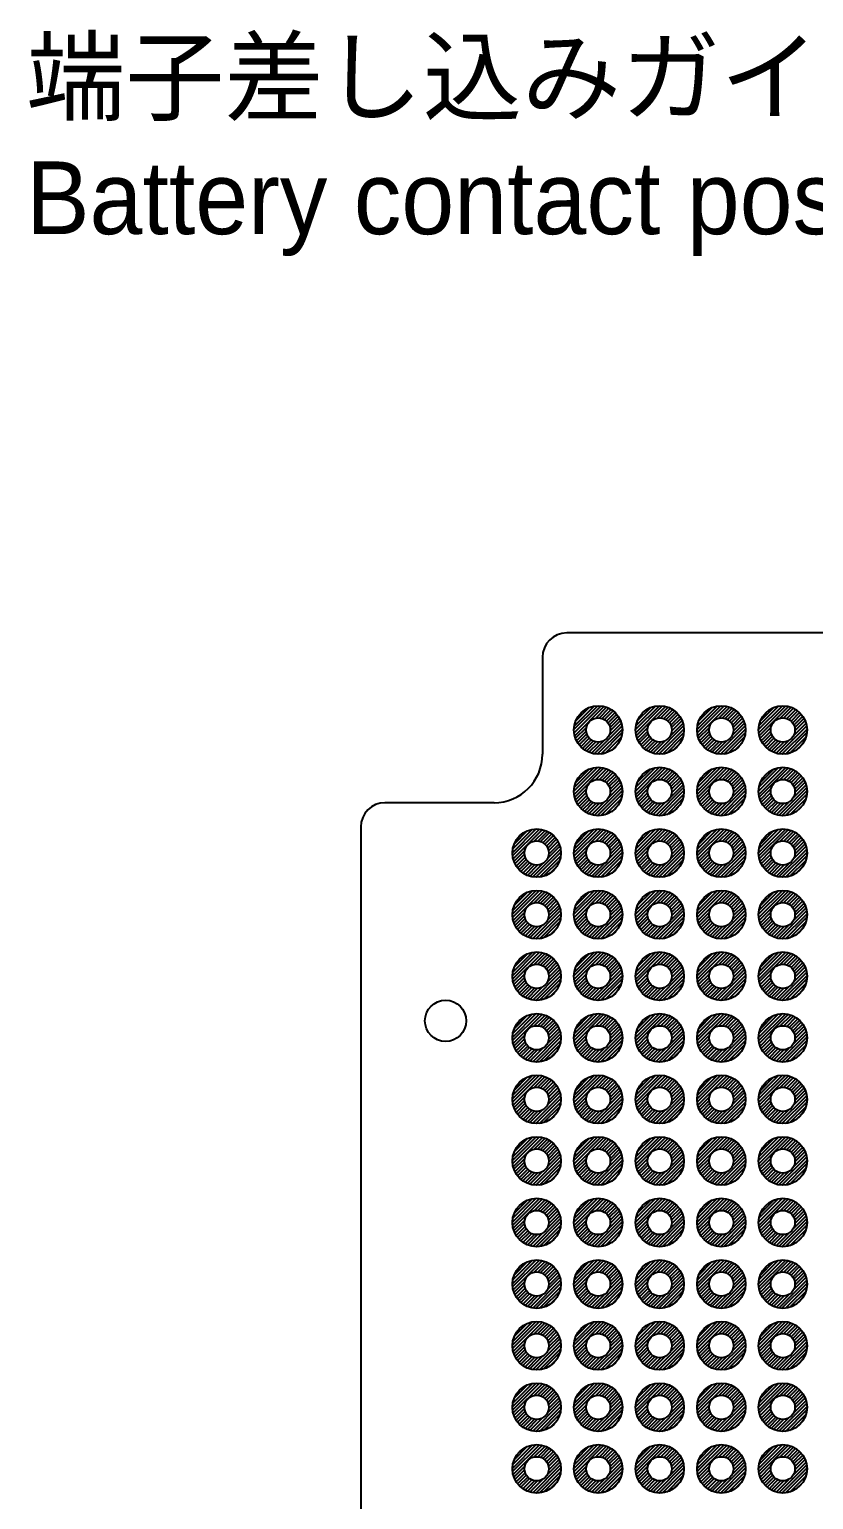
# Model space of a CAD drawing. Header units: millimetres. Extents: x 0 to 403, y 0 to 280.
# Drawn here: x 260.1 to 292.5, y 152.6 to 213.2 of the extents above; entities that cross this region are included whole.
import ezdxf

# ---------------------------------------------------------------- set-up
doc = ezdxf.new("R2010")
doc.units = ezdxf.units.MM
for name, color, linetype, lineweight in [('AM_5', 3, 'Continuous', 25), ('AM_8', 1, 'Continuous', 25), ('はんだ', 8, 'Continuous', 25), ('基板', 3, 'Continuous', 25)]:
    doc.layers.add(name, color=color, linetype=linetype, lineweight=lineweight)
doc.styles.get("Standard").update_dxf_attribs({"font": 'ISOCP.SHX', "bigfont": 'EXTFONT.SHX'})
doc.styles.add('takachi1', font='', dxfattribs={"height": 2.5})
doc.styles.get('takachi1').set_extended_font_data('MS PGothic')
doc.dimstyles.new('AM_ISO$2', dxfattribs={"dimtxt": 3.5, "dimasz": 2.5, "dimexe": 1, "dimexo": 1, "dimgap": 1.5, "dimtad": 1, "dimdsep": 46, "dimtxsty": 'STANDARD', "dimblk": 'OPEN30', "dimcen": 0, "dimclrd": 3, "dimclre": 3, "dimclrt": 2, "dimadec": 0, "dimazin": 2, "dimtp": 0.1, "dimtm": 0.1, "dimtfac": 0.71, "dimtmove": 0, "dimatfit": 3, "dimldrblk": 'OPEN30', "dimfxl": 1, "dimlwd": -1, "dimlwe": -1, "dimarcsym": 0})

# ---------------------------------------------------------------- blocks, each defined once
blk = doc.blocks.new('_Open30')
at = {"color": 0, "linetype": 'ByBlock', "lineweight": -2}
for p, q in [((-1, 0.268), (0, 0)), ((0, 0), (-1, -0.268)), ((0, 0), (-1, 0))]:
    blk.add_line(p, q, dxfattribs=at)
blk = doc.blocks.new('*D44')
at = {"layer": 'AM_5', "color": 3}
for p, q in [((285.298, 93.787), (279.972, 84.562)), ((296.298, 90.339), (296.298, 80.188))]:
    blk.add_line(p, q, dxfattribs=at)
blk.add_arc((296.298, 112.839), 31.651, 244.5267, 265.4733, dxfattribs=at)
at = {"layer": 'Defpoints', "color": 0}
for p in [(296.298, 191.339), (306.798, 131.026), (285.798, 94.653), (296.298, 91.339), (285.472, 83.097)]:
    blk.add_point(p, dxfattribs=at)
at = {"layer": 'AM_5', "color": 3, "xscale": 2.5, "yscale": 2.5, "zscale": 2.5}
for p, rotation in [((280.472, 85.428), 152.2633505582303), ((296.298, 81.188), 357.7366494417697)]:
    blk.add_blockref('_Open30', p, dxfattribs=dict(at, rotation=rotation))
at = {"layer": 'AM_5', "color": 2, "insert": (288.947, 85.406), "char_height": 3.5, "attachment_point": 5, "rotation": 345}
blk.add_mtext('30°', dxfattribs=at)

msp = doc.modelspace()

# ---------------------------------------------------------------- hatches: boundary and pattern name
at = {"layer": 'AM_8'}
h = msp.add_hatch(dxfattribs=at)
h.set_pattern_fill('_U', color=8, scale=0.1, angle=45, style=0, pattern_type=0)
h.set_pattern_definition([(45, (202.24028, 13.34741), (-0.07071068, 0.07071068), [])])
edge = h.paths.add_edge_path()
edge.add_arc((283.598, 184.339), 1, 191.45916, 474.20619)
edge.add_arc((283.598, 184.339), 1, 114.20619, 191.45916)
edge = h.paths.add_edge_path(flags=16)
edge.add_arc((283.598, 184.339), 0.5, -245.79381, 11.45916, ccw=False)
edge.add_arc((283.598, 184.339), 0.5, 11.45916, 114.20619, ccw=False)
h = msp.add_hatch(dxfattribs=at)
h.set_pattern_fill('_U', color=8, scale=0.1, angle=45, style=0, pattern_type=0)
h.set_pattern_definition([(45, (204.78028, 13.34741), (-0.07071068, 0.07071068), [])])
edge = h.paths.add_edge_path()
edge.add_arc((286.138, 184.339), 1, 191.45916, 474.20619)
edge.add_arc((286.138, 184.339), 1, 114.20619, 191.45916)
edge = h.paths.add_edge_path(flags=16)
edge.add_arc((286.138, 184.339), 0.5, -245.79381, 11.45916, ccw=False)
edge.add_arc((286.138, 184.339), 0.5, 11.45916, 114.20619, ccw=False)
h = msp.add_hatch(dxfattribs=at)
h.set_pattern_fill('_U', color=8, scale=0.1, angle=45, style=0, pattern_type=0)
h.set_pattern_definition([(45, (207.32028, 13.34741), (-0.07071068, 0.07071068), [])])
edge = h.paths.add_edge_path()
edge.add_arc((288.678, 184.339), 1, 191.45916, 474.20619)
edge.add_arc((288.678, 184.339), 1, 114.20619, 191.45916)
edge = h.paths.add_edge_path(flags=16)
edge.add_arc((288.678, 184.339), 0.5, -245.79381, 11.45916, ccw=False)
edge.add_arc((288.678, 184.339), 0.5, 11.45916, 114.20619, ccw=False)
h = msp.add_hatch(dxfattribs=at)
h.set_pattern_fill('_U', color=8, scale=0.1, angle=45, style=0, pattern_type=0)
h.set_pattern_definition([(45, (209.86028, 13.34741), (-0.07071068, 0.07071068), [])])
edge = h.paths.add_edge_path()
edge.add_arc((291.218, 184.339), 1, 191.45916, 474.20619)
edge.add_arc((291.218, 184.339), 1, 114.20619, 191.45916)
edge = h.paths.add_edge_path(flags=16)
edge.add_arc((291.218, 184.339), 0.5, -245.79381, 11.45916, ccw=False)
edge.add_arc((291.218, 184.339), 0.5, 11.45916, 114.20619, ccw=False)
h = msp.add_hatch(dxfattribs=at)
h.set_pattern_fill('_U', color=8, scale=0.1, angle=45, style=0, pattern_type=0)
h.set_pattern_definition([(45, (202.24028, 10.80741), (-0.07071068, 0.07071068), [])])
edge = h.paths.add_edge_path()
edge.add_arc((283.598, 181.799), 1, 191.45916, 474.20619)
edge.add_arc((283.598, 181.799), 1, 114.20619, 191.45916)
edge = h.paths.add_edge_path(flags=16)
edge.add_arc((283.598, 181.799), 0.5, -245.79381, 11.45916, ccw=False)
edge.add_arc((283.598, 181.799), 0.5, 11.45916, 114.20619, ccw=False)
h = msp.add_hatch(dxfattribs=at)
h.set_pattern_fill('_U', color=8, scale=0.1, angle=45, style=0, pattern_type=0)
h.set_pattern_definition([(45, (204.78028, 10.80741), (-0.07071068, 0.07071068), [])])
edge = h.paths.add_edge_path()
edge.add_arc((286.138, 181.799), 1, 191.45916, 474.20619)
edge.add_arc((286.138, 181.799), 1, 114.20619, 191.45916)
edge = h.paths.add_edge_path(flags=16)
edge.add_arc((286.138, 181.799), 0.5, -245.79381, 11.45916, ccw=False)
edge.add_arc((286.138, 181.799), 0.5, 11.45916, 114.20619, ccw=False)
h = msp.add_hatch(dxfattribs=at)
h.set_pattern_fill('_U', color=8, scale=0.1, angle=45, style=0, pattern_type=0)
h.set_pattern_definition([(45, (207.32028, 10.80741), (-0.07071068, 0.07071068), [])])
edge = h.paths.add_edge_path()
edge.add_arc((288.678, 181.799), 1, 191.45916, 474.20619)
edge.add_arc((288.678, 181.799), 1, 114.20619, 191.45916)
edge = h.paths.add_edge_path(flags=16)
edge.add_arc((288.678, 181.799), 0.5, -245.79381, 11.45916, ccw=False)
edge.add_arc((288.678, 181.799), 0.5, 11.45916, 114.20619, ccw=False)
h = msp.add_hatch(dxfattribs=at)
h.set_pattern_fill('_U', color=8, scale=0.1, angle=45, style=0, pattern_type=0)
h.set_pattern_definition([(45, (209.86028, 10.80741), (-0.07071068, 0.07071068), [])])
edge = h.paths.add_edge_path()
edge.add_arc((291.218, 181.799), 1, 191.45916, 474.20619)
edge.add_arc((291.218, 181.799), 1, 114.20619, 191.45916)
edge = h.paths.add_edge_path(flags=16)
edge.add_arc((291.218, 181.799), 0.5, -245.79381, 11.45916, ccw=False)
edge.add_arc((291.218, 181.799), 0.5, 11.45916, 114.20619, ccw=False)
h = msp.add_hatch(dxfattribs=at)
h.set_pattern_fill('_U', color=8, scale=0.1, angle=45, style=0, pattern_type=0)
h.set_pattern_definition([(45, (199.70028, 8.26741), (-0.07071068, 0.07071068), [])])
edge = h.paths.add_edge_path()
edge.add_arc((281.058, 179.259), 1, 191.45916, 474.20619)
edge.add_arc((281.058, 179.259), 1, 114.20619, 191.45916)
edge = h.paths.add_edge_path(flags=16)
edge.add_arc((281.058, 179.259), 0.5, -245.79381, 11.45916, ccw=False)
edge.add_arc((281.058, 179.259), 0.5, 11.45916, 114.20619, ccw=False)
h = msp.add_hatch(dxfattribs=at)
h.set_pattern_fill('_U', color=8, scale=0.1, angle=45, style=0, pattern_type=0)
h.set_pattern_definition([(45, (202.24028, 8.26741), (-0.07071068, 0.07071068), [])])
edge = h.paths.add_edge_path()
edge.add_arc((283.598, 179.259), 1, 191.45916, 474.20619)
edge.add_arc((283.598, 179.259), 1, 114.20619, 191.45916)
edge = h.paths.add_edge_path(flags=16)
edge.add_arc((283.598, 179.259), 0.5, -245.79381, 11.45916, ccw=False)
edge.add_arc((283.598, 179.259), 0.5, 11.45916, 114.20619, ccw=False)
h = msp.add_hatch(dxfattribs=at)
h.set_pattern_fill('_U', color=8, scale=0.1, angle=45, style=0, pattern_type=0)
h.set_pattern_definition([(45, (204.78028, 8.26741), (-0.07071068, 0.07071068), [])])
edge = h.paths.add_edge_path()
edge.add_arc((286.138, 179.259), 1, 191.45916, 474.20619)
edge.add_arc((286.138, 179.259), 1, 114.20619, 191.45916)
edge = h.paths.add_edge_path(flags=16)
edge.add_arc((286.138, 179.259), 0.5, -245.79381, 11.45916, ccw=False)
edge.add_arc((286.138, 179.259), 0.5, 11.45916, 114.20619, ccw=False)
h = msp.add_hatch(dxfattribs=at)
h.set_pattern_fill('_U', color=8, scale=0.1, angle=45, style=0, pattern_type=0)
h.set_pattern_definition([(45, (207.32028, 8.26741), (-0.07071068, 0.07071068), [])])
edge = h.paths.add_edge_path()
edge.add_arc((288.678, 179.259), 1, 191.45916, 474.20619)
edge.add_arc((288.678, 179.259), 1, 114.20619, 191.45916)
edge = h.paths.add_edge_path(flags=16)
edge.add_arc((288.678, 179.259), 0.5, -245.79381, 11.45916, ccw=False)
edge.add_arc((288.678, 179.259), 0.5, 11.45916, 114.20619, ccw=False)
h = msp.add_hatch(dxfattribs=at)
h.set_pattern_fill('_U', color=8, scale=0.1, angle=45, style=0, pattern_type=0)
h.set_pattern_definition([(45, (209.86028, 8.26741), (-0.07071068, 0.07071068), [])])
edge = h.paths.add_edge_path()
edge.add_arc((291.218, 179.259), 1, 191.45916, 474.20619)
edge.add_arc((291.218, 179.259), 1, 114.20619, 191.45916)
edge = h.paths.add_edge_path(flags=16)
edge.add_arc((291.218, 179.259), 0.5, -245.79381, 11.45916, ccw=False)
edge.add_arc((291.218, 179.259), 0.5, 11.45916, 114.20619, ccw=False)
h = msp.add_hatch(dxfattribs=at)
h.set_pattern_fill('_U', color=8, scale=0.1, angle=45, style=0, pattern_type=0)
h.set_pattern_definition([(45, (199.70028, 5.72741), (-0.07071068, 0.07071068), [])])
edge = h.paths.add_edge_path()
edge.add_arc((281.058, 176.719), 1, 191.45916, 474.20619)
edge.add_arc((281.058, 176.719), 1, 114.20619, 191.45916)
edge = h.paths.add_edge_path(flags=16)
edge.add_arc((281.058, 176.719), 0.5, -245.79381, 11.45916, ccw=False)
edge.add_arc((281.058, 176.719), 0.5, 11.45916, 114.20619, ccw=False)
h = msp.add_hatch(dxfattribs=at)
h.set_pattern_fill('_U', color=8, scale=0.1, angle=45, style=0, pattern_type=0)
h.set_pattern_definition([(45, (202.24028, 5.72741), (-0.07071068, 0.07071068), [])])
edge = h.paths.add_edge_path()
edge.add_arc((283.598, 176.719), 1, 191.45916, 474.20619)
edge.add_arc((283.598, 176.719), 1, 114.20619, 191.45916)
edge = h.paths.add_edge_path(flags=16)
edge.add_arc((283.598, 176.719), 0.5, -245.79381, 11.45916, ccw=False)
edge.add_arc((283.598, 176.719), 0.5, 11.45916, 114.20619, ccw=False)
h = msp.add_hatch(dxfattribs=at)
h.set_pattern_fill('_U', color=8, scale=0.1, angle=45, style=0, pattern_type=0)
h.set_pattern_definition([(45, (204.78028, 5.72741), (-0.07071068, 0.07071068), [])])
edge = h.paths.add_edge_path()
edge.add_arc((286.138, 176.719), 1, 191.45916, 474.20619)
edge.add_arc((286.138, 176.719), 1, 114.20619, 191.45916)
edge = h.paths.add_edge_path(flags=16)
edge.add_arc((286.138, 176.719), 0.5, -245.79381, 11.45916, ccw=False)
edge.add_arc((286.138, 176.719), 0.5, 11.45916, 114.20619, ccw=False)
h = msp.add_hatch(dxfattribs=at)
h.set_pattern_fill('_U', color=8, scale=0.1, angle=45, style=0, pattern_type=0)
h.set_pattern_definition([(45, (207.32028, 5.72741), (-0.07071068, 0.07071068), [])])
edge = h.paths.add_edge_path()
edge.add_arc((288.678, 176.719), 1, 191.45916, 474.20619)
edge.add_arc((288.678, 176.719), 1, 114.20619, 191.45916)
edge = h.paths.add_edge_path(flags=16)
edge.add_arc((288.678, 176.719), 0.5, -245.79381, 11.45916, ccw=False)
edge.add_arc((288.678, 176.719), 0.5, 11.45916, 114.20619, ccw=False)
h = msp.add_hatch(dxfattribs=at)
h.set_pattern_fill('_U', color=8, scale=0.1, angle=45, style=0, pattern_type=0)
h.set_pattern_definition([(45, (209.86028, 5.72741), (-0.07071068, 0.07071068), [])])
edge = h.paths.add_edge_path()
edge.add_arc((291.218, 176.719), 1, 191.45916, 474.20619)
edge.add_arc((291.218, 176.719), 1, 114.20619, 191.45916)
edge = h.paths.add_edge_path(flags=16)
edge.add_arc((291.218, 176.719), 0.5, -245.79381, 11.45916, ccw=False)
edge.add_arc((291.218, 176.719), 0.5, 11.45916, 114.20619, ccw=False)
h = msp.add_hatch(dxfattribs=at)
h.set_pattern_fill('_U', color=8, scale=0.1, angle=45, style=0, pattern_type=0)
h.set_pattern_definition([(45, (199.70028, 3.18741), (-0.07071068, 0.07071068), [])])
edge = h.paths.add_edge_path()
edge.add_arc((281.058, 174.179), 1, 191.45916, 474.20619)
edge.add_arc((281.058, 174.179), 1, 114.20619, 191.45916)
edge = h.paths.add_edge_path(flags=16)
edge.add_arc((281.058, 174.179), 0.5, -245.79381, 11.45916, ccw=False)
edge.add_arc((281.058, 174.179), 0.5, 11.45916, 114.20619, ccw=False)
h = msp.add_hatch(dxfattribs=at)
h.set_pattern_fill('_U', color=8, scale=0.1, angle=45, style=0, pattern_type=0)
h.set_pattern_definition([(45, (202.24028, 3.18741), (-0.07071068, 0.07071068), [])])
edge = h.paths.add_edge_path()
edge.add_arc((283.598, 174.179), 1, 191.45916, 474.20619)
edge.add_arc((283.598, 174.179), 1, 114.20619, 191.45916)
edge = h.paths.add_edge_path(flags=16)
edge.add_arc((283.598, 174.179), 0.5, -245.79381, 11.45916, ccw=False)
edge.add_arc((283.598, 174.179), 0.5, 11.45916, 114.20619, ccw=False)
h = msp.add_hatch(dxfattribs=at)
h.set_pattern_fill('_U', color=8, scale=0.1, angle=45, style=0, pattern_type=0)
h.set_pattern_definition([(45, (204.78028, 3.18741), (-0.07071068, 0.07071068), [])])
edge = h.paths.add_edge_path()
edge.add_arc((286.138, 174.179), 1, 191.45916, 474.20619)
edge.add_arc((286.138, 174.179), 1, 114.20619, 191.45916)
edge = h.paths.add_edge_path(flags=16)
edge.add_arc((286.138, 174.179), 0.5, -245.79381, 11.45916, ccw=False)
edge.add_arc((286.138, 174.179), 0.5, 11.45916, 114.20619, ccw=False)
h = msp.add_hatch(dxfattribs=at)
h.set_pattern_fill('_U', color=8, scale=0.1, angle=45, style=0, pattern_type=0)
h.set_pattern_definition([(45, (207.32028, 3.18741), (-0.07071068, 0.07071068), [])])
edge = h.paths.add_edge_path()
edge.add_arc((288.678, 174.179), 1, 191.45916, 474.20619)
edge.add_arc((288.678, 174.179), 1, 114.20619, 191.45916)
edge = h.paths.add_edge_path(flags=16)
edge.add_arc((288.678, 174.179), 0.5, -245.79381, 11.45916, ccw=False)
edge.add_arc((288.678, 174.179), 0.5, 11.45916, 114.20619, ccw=False)
h = msp.add_hatch(dxfattribs=at)
h.set_pattern_fill('_U', color=8, scale=0.1, angle=45, style=0, pattern_type=0)
h.set_pattern_definition([(45, (209.86028, 3.18741), (-0.07071068, 0.07071068), [])])
edge = h.paths.add_edge_path()
edge.add_arc((291.218, 174.179), 1, 191.45916, 474.20619)
edge.add_arc((291.218, 174.179), 1, 114.20619, 191.45916)
edge = h.paths.add_edge_path(flags=16)
edge.add_arc((291.218, 174.179), 0.5, -245.79381, 11.45916, ccw=False)
edge.add_arc((291.218, 174.179), 0.5, 11.45916, 114.20619, ccw=False)
h = msp.add_hatch(dxfattribs=at)
h.set_pattern_fill('_U', color=8, scale=0.1, angle=45, style=0, pattern_type=0)
h.set_pattern_definition([(45, (199.70028, 0.64741), (-0.07071068, 0.07071068), [])])
edge = h.paths.add_edge_path()
edge.add_arc((281.058, 171.639), 1, 191.45916, 474.20619)
edge.add_arc((281.058, 171.639), 1, 114.20619, 191.45916)
edge = h.paths.add_edge_path(flags=16)
edge.add_arc((281.058, 171.639), 0.5, -245.79381, 11.45916, ccw=False)
edge.add_arc((281.058, 171.639), 0.5, 11.45916, 114.20619, ccw=False)
h = msp.add_hatch(dxfattribs=at)
h.set_pattern_fill('_U', color=8, scale=0.1, angle=45, style=0, pattern_type=0)
h.set_pattern_definition([(45, (202.24028, 0.64741), (-0.07071068, 0.07071068), [])])
edge = h.paths.add_edge_path()
edge.add_arc((283.598, 171.639), 1, 191.45916, 474.20619)
edge.add_arc((283.598, 171.639), 1, 114.20619, 191.45916)
edge = h.paths.add_edge_path(flags=16)
edge.add_arc((283.598, 171.639), 0.5, -245.79381, 11.45916, ccw=False)
edge.add_arc((283.598, 171.639), 0.5, 11.45916, 114.20619, ccw=False)
h = msp.add_hatch(dxfattribs=at)
h.set_pattern_fill('_U', color=8, scale=0.1, angle=45, style=0, pattern_type=0)
h.set_pattern_definition([(45, (204.78028, 0.64741), (-0.07071068, 0.07071068), [])])
edge = h.paths.add_edge_path()
edge.add_arc((286.138, 171.639), 1, 191.45916, 474.20619)
edge.add_arc((286.138, 171.639), 1, 114.20619, 191.45916)
edge = h.paths.add_edge_path(flags=16)
edge.add_arc((286.138, 171.639), 0.5, -245.79381, 11.45916, ccw=False)
edge.add_arc((286.138, 171.639), 0.5, 11.45916, 114.20619, ccw=False)
h = msp.add_hatch(dxfattribs=at)
h.set_pattern_fill('_U', color=8, scale=0.1, angle=45, style=0, pattern_type=0)
h.set_pattern_definition([(45, (207.32028, 0.64741), (-0.07071068, 0.07071068), [])])
edge = h.paths.add_edge_path()
edge.add_arc((288.678, 171.639), 1, 191.45916, 474.20619)
edge.add_arc((288.678, 171.639), 1, 114.20619, 191.45916)
edge = h.paths.add_edge_path(flags=16)
edge.add_arc((288.678, 171.639), 0.5, -245.79381, 11.45916, ccw=False)
edge.add_arc((288.678, 171.639), 0.5, 11.45916, 114.20619, ccw=False)
h = msp.add_hatch(dxfattribs=at)
h.set_pattern_fill('_U', color=8, scale=0.1, angle=45, style=0, pattern_type=0)
h.set_pattern_definition([(45, (209.86028, 0.64741), (-0.07071068, 0.07071068), [])])
edge = h.paths.add_edge_path()
edge.add_arc((291.218, 171.639), 1, 191.45916, 474.20619)
edge.add_arc((291.218, 171.639), 1, 114.20619, 191.45916)
edge = h.paths.add_edge_path(flags=16)
edge.add_arc((291.218, 171.639), 0.5, -245.79381, 11.45916, ccw=False)
edge.add_arc((291.218, 171.639), 0.5, 11.45916, 114.20619, ccw=False)
h = msp.add_hatch(dxfattribs=at)
h.set_pattern_fill('_U', color=8, scale=0.1, angle=45, style=0, pattern_type=0)
h.set_pattern_definition([(45, (199.70028, -1.89259), (-0.07071068, 0.07071068), [])])
edge = h.paths.add_edge_path()
edge.add_arc((281.058, 169.099), 1, 191.45916, 474.20619)
edge.add_arc((281.058, 169.099), 1, 114.20619, 191.45916)
edge = h.paths.add_edge_path(flags=16)
edge.add_arc((281.058, 169.099), 0.5, -245.79381, 11.45916, ccw=False)
edge.add_arc((281.058, 169.099), 0.5, 11.45916, 114.20619, ccw=False)
h = msp.add_hatch(dxfattribs=at)
h.set_pattern_fill('_U', color=8, scale=0.1, angle=45, style=0, pattern_type=0)
h.set_pattern_definition([(45, (202.24028, -1.89259), (-0.07071068, 0.07071068), [])])
edge = h.paths.add_edge_path()
edge.add_arc((283.598, 169.099), 1, 191.45916, 474.20619)
edge.add_arc((283.598, 169.099), 1, 114.20619, 191.45916)
edge = h.paths.add_edge_path(flags=16)
edge.add_arc((283.598, 169.099), 0.5, -245.79381, 11.45916, ccw=False)
edge.add_arc((283.598, 169.099), 0.5, 11.45916, 114.20619, ccw=False)
h = msp.add_hatch(dxfattribs=at)
h.set_pattern_fill('_U', color=8, scale=0.1, angle=45, style=0, pattern_type=0)
h.set_pattern_definition([(45, (204.78028, -1.89259), (-0.07071068, 0.07071068), [])])
edge = h.paths.add_edge_path()
edge.add_arc((286.138, 169.099), 1, 191.45916, 474.20619)
edge.add_arc((286.138, 169.099), 1, 114.20619, 191.45916)
edge = h.paths.add_edge_path(flags=16)
edge.add_arc((286.138, 169.099), 0.5, -245.79381, 11.45916, ccw=False)
edge.add_arc((286.138, 169.099), 0.5, 11.45916, 114.20619, ccw=False)
h = msp.add_hatch(dxfattribs=at)
h.set_pattern_fill('_U', color=8, scale=0.1, angle=45, style=0, pattern_type=0)
h.set_pattern_definition([(45, (207.32028, -1.89259), (-0.07071068, 0.07071068), [])])
edge = h.paths.add_edge_path()
edge.add_arc((288.678, 169.099), 1, 191.45916, 474.20619)
edge.add_arc((288.678, 169.099), 1, 114.20619, 191.45916)
edge = h.paths.add_edge_path(flags=16)
edge.add_arc((288.678, 169.099), 0.5, -245.79381, 11.45916, ccw=False)
edge.add_arc((288.678, 169.099), 0.5, 11.45916, 114.20619, ccw=False)
h = msp.add_hatch(dxfattribs=at)
h.set_pattern_fill('_U', color=8, scale=0.1, angle=45, style=0, pattern_type=0)
h.set_pattern_definition([(45, (209.86028, -1.89259), (-0.07071068, 0.07071068), [])])
edge = h.paths.add_edge_path()
edge.add_arc((291.218, 169.099), 1, 191.45916, 474.20619)
edge.add_arc((291.218, 169.099), 1, 114.20619, 191.45916)
edge = h.paths.add_edge_path(flags=16)
edge.add_arc((291.218, 169.099), 0.5, -245.79381, 11.45916, ccw=False)
edge.add_arc((291.218, 169.099), 0.5, 11.45916, 114.20619, ccw=False)
h = msp.add_hatch(dxfattribs=at)
h.set_pattern_fill('_U', color=8, scale=0.1, angle=45, style=0, pattern_type=0)
h.set_pattern_definition([(45, (199.70028, -4.43259), (-0.07071068, 0.07071068), [])])
edge = h.paths.add_edge_path()
edge.add_arc((281.058, 166.559), 1, 191.45916, 474.20619)
edge.add_arc((281.058, 166.559), 1, 114.20619, 191.45916)
edge = h.paths.add_edge_path(flags=16)
edge.add_arc((281.058, 166.559), 0.5, -245.79381, 11.45916, ccw=False)
edge.add_arc((281.058, 166.559), 0.5, 11.45916, 114.20619, ccw=False)
h = msp.add_hatch(dxfattribs=at)
h.set_pattern_fill('_U', color=8, scale=0.1, angle=45, style=0, pattern_type=0)
h.set_pattern_definition([(45, (202.24028, -4.43259), (-0.07071068, 0.07071068), [])])
edge = h.paths.add_edge_path()
edge.add_arc((283.598, 166.559), 1, 191.45916, 474.20619)
edge.add_arc((283.598, 166.559), 1, 114.20619, 191.45916)
edge = h.paths.add_edge_path(flags=16)
edge.add_arc((283.598, 166.559), 0.5, -245.79381, 11.45916, ccw=False)
edge.add_arc((283.598, 166.559), 0.5, 11.45916, 114.20619, ccw=False)
h = msp.add_hatch(dxfattribs=at)
h.set_pattern_fill('_U', color=8, scale=0.1, angle=45, style=0, pattern_type=0)
h.set_pattern_definition([(45, (204.78028, -4.43259), (-0.07071068, 0.07071068), [])])
edge = h.paths.add_edge_path()
edge.add_arc((286.138, 166.559), 1, 191.45916, 474.20619)
edge.add_arc((286.138, 166.559), 1, 114.20619, 191.45916)
edge = h.paths.add_edge_path(flags=16)
edge.add_arc((286.138, 166.559), 0.5, -245.79381, 11.45916, ccw=False)
edge.add_arc((286.138, 166.559), 0.5, 11.45916, 114.20619, ccw=False)
h = msp.add_hatch(dxfattribs=at)
h.set_pattern_fill('_U', color=8, scale=0.1, angle=45, style=0, pattern_type=0)
h.set_pattern_definition([(45, (207.32028, -4.43259), (-0.07071068, 0.07071068), [])])
edge = h.paths.add_edge_path()
edge.add_arc((288.678, 166.559), 1, 191.45916, 474.20619)
edge.add_arc((288.678, 166.559), 1, 114.20619, 191.45916)
edge = h.paths.add_edge_path(flags=16)
edge.add_arc((288.678, 166.559), 0.5, -245.79381, 11.45916, ccw=False)
edge.add_arc((288.678, 166.559), 0.5, 11.45916, 114.20619, ccw=False)
h = msp.add_hatch(dxfattribs=at)
h.set_pattern_fill('_U', color=8, scale=0.1, angle=45, style=0, pattern_type=0)
h.set_pattern_definition([(45, (209.86028, -4.43259), (-0.07071068, 0.07071068), [])])
edge = h.paths.add_edge_path()
edge.add_arc((291.218, 166.559), 1, 191.45916, 474.20619)
edge.add_arc((291.218, 166.559), 1, 114.20619, 191.45916)
edge = h.paths.add_edge_path(flags=16)
edge.add_arc((291.218, 166.559), 0.5, -245.79381, 11.45916, ccw=False)
edge.add_arc((291.218, 166.559), 0.5, 11.45916, 114.20619, ccw=False)
h = msp.add_hatch(dxfattribs=at)
h.set_pattern_fill('_U', color=8, scale=0.1, angle=45, style=0, pattern_type=0)
h.set_pattern_definition([(45, (199.70028, -6.97259), (-0.07071068, 0.07071068), [])])
edge = h.paths.add_edge_path()
edge.add_arc((281.058, 164.019), 1, 191.45916, 474.20619)
edge.add_arc((281.058, 164.019), 1, 114.20619, 191.45916)
edge = h.paths.add_edge_path(flags=16)
edge.add_arc((281.058, 164.019), 0.5, -245.79381, 11.45916, ccw=False)
edge.add_arc((281.058, 164.019), 0.5, 11.45916, 114.20619, ccw=False)
h = msp.add_hatch(dxfattribs=at)
h.set_pattern_fill('_U', color=8, scale=0.1, angle=45, style=0, pattern_type=0)
h.set_pattern_definition([(45, (202.24028, -6.97259), (-0.07071068, 0.07071068), [])])
edge = h.paths.add_edge_path()
edge.add_arc((283.598, 164.019), 1, 191.45916, 474.20619)
edge.add_arc((283.598, 164.019), 1, 114.20619, 191.45916)
edge = h.paths.add_edge_path(flags=16)
edge.add_arc((283.598, 164.019), 0.5, -245.79381, 11.45916, ccw=False)
edge.add_arc((283.598, 164.019), 0.5, 11.45916, 114.20619, ccw=False)
h = msp.add_hatch(dxfattribs=at)
h.set_pattern_fill('_U', color=8, scale=0.1, angle=45, style=0, pattern_type=0)
h.set_pattern_definition([(45, (204.78028, -6.97259), (-0.07071068, 0.07071068), [])])
edge = h.paths.add_edge_path()
edge.add_arc((286.138, 164.019), 1, 191.45916, 474.20619)
edge.add_arc((286.138, 164.019), 1, 114.20619, 191.45916)
edge = h.paths.add_edge_path(flags=16)
edge.add_arc((286.138, 164.019), 0.5, -245.79381, 11.45916, ccw=False)
edge.add_arc((286.138, 164.019), 0.5, 11.45916, 114.20619, ccw=False)
h = msp.add_hatch(dxfattribs=at)
h.set_pattern_fill('_U', color=8, scale=0.1, angle=45, style=0, pattern_type=0)
h.set_pattern_definition([(45, (207.32028, -6.97259), (-0.07071068, 0.07071068), [])])
edge = h.paths.add_edge_path()
edge.add_arc((288.678, 164.019), 1, 191.45916, 474.20619)
edge.add_arc((288.678, 164.019), 1, 114.20619, 191.45916)
edge = h.paths.add_edge_path(flags=16)
edge.add_arc((288.678, 164.019), 0.5, -245.79381, 11.45916, ccw=False)
edge.add_arc((288.678, 164.019), 0.5, 11.45916, 114.20619, ccw=False)
h = msp.add_hatch(dxfattribs=at)
h.set_pattern_fill('_U', color=8, scale=0.1, angle=45, style=0, pattern_type=0)
h.set_pattern_definition([(45, (209.86028, -6.97259), (-0.07071068, 0.07071068), [])])
edge = h.paths.add_edge_path()
edge.add_arc((291.218, 164.019), 1, 191.45916, 474.20619)
edge.add_arc((291.218, 164.019), 1, 114.20619, 191.45916)
edge = h.paths.add_edge_path(flags=16)
edge.add_arc((291.218, 164.019), 0.5, -245.79381, 11.45916, ccw=False)
edge.add_arc((291.218, 164.019), 0.5, 11.45916, 114.20619, ccw=False)
h = msp.add_hatch(dxfattribs=at)
h.set_pattern_fill('_U', color=8, scale=0.1, angle=45, style=0, pattern_type=0)
h.set_pattern_definition([(45, (199.70028, -9.51259), (-0.07071068, 0.07071068), [])])
edge = h.paths.add_edge_path()
edge.add_arc((281.058, 161.479), 1, 191.45916, 474.20619)
edge.add_arc((281.058, 161.479), 1, 114.20619, 191.45916)
edge = h.paths.add_edge_path(flags=16)
edge.add_arc((281.058, 161.479), 0.5, -245.79381, 11.45916, ccw=False)
edge.add_arc((281.058, 161.479), 0.5, 11.45916, 114.20619, ccw=False)
h = msp.add_hatch(dxfattribs=at)
h.set_pattern_fill('_U', color=8, scale=0.1, angle=45, style=0, pattern_type=0)
h.set_pattern_definition([(45, (202.24028, -9.51259), (-0.07071068, 0.07071068), [])])
edge = h.paths.add_edge_path()
edge.add_arc((283.598, 161.479), 1, 191.45916, 474.20619)
edge.add_arc((283.598, 161.479), 1, 114.20619, 191.45916)
edge = h.paths.add_edge_path(flags=16)
edge.add_arc((283.598, 161.479), 0.5, -245.79381, 11.45916, ccw=False)
edge.add_arc((283.598, 161.479), 0.5, 11.45916, 114.20619, ccw=False)
h = msp.add_hatch(dxfattribs=at)
h.set_pattern_fill('_U', color=8, scale=0.1, angle=45, style=0, pattern_type=0)
h.set_pattern_definition([(45, (204.78028, -9.51259), (-0.07071068, 0.07071068), [])])
edge = h.paths.add_edge_path()
edge.add_arc((286.138, 161.479), 1, 191.45916, 474.20619)
edge.add_arc((286.138, 161.479), 1, 114.20619, 191.45916)
edge = h.paths.add_edge_path(flags=16)
edge.add_arc((286.138, 161.479), 0.5, -245.79381, 11.45916, ccw=False)
edge.add_arc((286.138, 161.479), 0.5, 11.45916, 114.20619, ccw=False)
h = msp.add_hatch(dxfattribs=at)
h.set_pattern_fill('_U', color=8, scale=0.1, angle=45, style=0, pattern_type=0)
h.set_pattern_definition([(45, (207.32028, -9.51259), (-0.07071068, 0.07071068), [])])
edge = h.paths.add_edge_path()
edge.add_arc((288.678, 161.479), 1, 191.45916, 474.20619)
edge.add_arc((288.678, 161.479), 1, 114.20619, 191.45916)
edge = h.paths.add_edge_path(flags=16)
edge.add_arc((288.678, 161.479), 0.5, -245.79381, 11.45916, ccw=False)
edge.add_arc((288.678, 161.479), 0.5, 11.45916, 114.20619, ccw=False)
h = msp.add_hatch(dxfattribs=at)
h.set_pattern_fill('_U', color=8, scale=0.1, angle=45, style=0, pattern_type=0)
h.set_pattern_definition([(45, (209.86028, -9.51259), (-0.07071068, 0.07071068), [])])
edge = h.paths.add_edge_path()
edge.add_arc((291.218, 161.479), 1, 191.45916, 474.20619)
edge.add_arc((291.218, 161.479), 1, 114.20619, 191.45916)
edge = h.paths.add_edge_path(flags=16)
edge.add_arc((291.218, 161.479), 0.5, -245.79381, 11.45916, ccw=False)
edge.add_arc((291.218, 161.479), 0.5, 11.45916, 114.20619, ccw=False)
h = msp.add_hatch(dxfattribs=at)
h.set_pattern_fill('_U', color=8, scale=0.1, angle=45, style=0, pattern_type=0)
h.set_pattern_definition([(45, (199.70028, -12.05259), (-0.07071068, 0.07071068), [])])
edge = h.paths.add_edge_path()
edge.add_arc((281.058, 158.939), 1, 191.45916, 474.20619)
edge.add_arc((281.058, 158.939), 1, 114.20619, 191.45916)
edge = h.paths.add_edge_path(flags=16)
edge.add_arc((281.058, 158.939), 0.5, -245.79381, 11.45916, ccw=False)
edge.add_arc((281.058, 158.939), 0.5, 11.45916, 114.20619, ccw=False)
h = msp.add_hatch(dxfattribs=at)
h.set_pattern_fill('_U', color=8, scale=0.1, angle=45, style=0, pattern_type=0)
h.set_pattern_definition([(45, (202.24028, -12.05259), (-0.07071068, 0.07071068), [])])
edge = h.paths.add_edge_path()
edge.add_arc((283.598, 158.939), 1, 191.45916, 474.20619)
edge.add_arc((283.598, 158.939), 1, 114.20619, 191.45916)
edge = h.paths.add_edge_path(flags=16)
edge.add_arc((283.598, 158.939), 0.5, -245.79381, 11.45916, ccw=False)
edge.add_arc((283.598, 158.939), 0.5, 11.45916, 114.20619, ccw=False)
h = msp.add_hatch(dxfattribs=at)
h.set_pattern_fill('_U', color=8, scale=0.1, angle=45, style=0, pattern_type=0)
h.set_pattern_definition([(45, (204.78028, -12.05259), (-0.07071068, 0.07071068), [])])
edge = h.paths.add_edge_path()
edge.add_arc((286.138, 158.939), 1, 191.45916, 474.20619)
edge.add_arc((286.138, 158.939), 1, 114.20619, 191.45916)
edge = h.paths.add_edge_path(flags=16)
edge.add_arc((286.138, 158.939), 0.5, -245.79381, 11.45916, ccw=False)
edge.add_arc((286.138, 158.939), 0.5, 11.45916, 114.20619, ccw=False)
h = msp.add_hatch(dxfattribs=at)
h.set_pattern_fill('_U', color=8, scale=0.1, angle=45, style=0, pattern_type=0)
h.set_pattern_definition([(45, (207.32028, -12.05259), (-0.07071068, 0.07071068), [])])
edge = h.paths.add_edge_path()
edge.add_arc((288.678, 158.939), 1, 191.45916, 474.20619)
edge.add_arc((288.678, 158.939), 1, 114.20619, 191.45916)
edge = h.paths.add_edge_path(flags=16)
edge.add_arc((288.678, 158.939), 0.5, -245.79381, 11.45916, ccw=False)
edge.add_arc((288.678, 158.939), 0.5, 11.45916, 114.20619, ccw=False)
h = msp.add_hatch(dxfattribs=at)
h.set_pattern_fill('_U', color=8, scale=0.1, angle=45, style=0, pattern_type=0)
h.set_pattern_definition([(45, (209.86028, -12.05259), (-0.07071068, 0.07071068), [])])
edge = h.paths.add_edge_path()
edge.add_arc((291.218, 158.939), 1, 191.45916, 474.20619)
edge.add_arc((291.218, 158.939), 1, 114.20619, 191.45916)
edge = h.paths.add_edge_path(flags=16)
edge.add_arc((291.218, 158.939), 0.5, -245.79381, 11.45916, ccw=False)
edge.add_arc((291.218, 158.939), 0.5, 11.45916, 114.20619, ccw=False)
h = msp.add_hatch(dxfattribs=at)
h.set_pattern_fill('_U', color=8, scale=0.1, angle=45, style=0, pattern_type=0)
h.set_pattern_definition([(45, (199.70028, -14.59259), (-0.07071068, 0.07071068), [])])
edge = h.paths.add_edge_path()
edge.add_arc((281.058, 156.399), 1, 191.45916, 474.20619)
edge.add_arc((281.058, 156.399), 1, 114.20619, 191.45916)
edge = h.paths.add_edge_path(flags=16)
edge.add_arc((281.058, 156.399), 0.5, -245.79381, 11.45916, ccw=False)
edge.add_arc((281.058, 156.399), 0.5, 11.45916, 114.20619, ccw=False)
h = msp.add_hatch(dxfattribs=at)
h.set_pattern_fill('_U', color=8, scale=0.1, angle=45, style=0, pattern_type=0)
h.set_pattern_definition([(45, (202.24028, -14.59259), (-0.07071068, 0.07071068), [])])
edge = h.paths.add_edge_path()
edge.add_arc((283.598, 156.399), 1, 191.45916, 474.20619)
edge.add_arc((283.598, 156.399), 1, 114.20619, 191.45916)
edge = h.paths.add_edge_path(flags=16)
edge.add_arc((283.598, 156.399), 0.5, -245.79381, 11.45916, ccw=False)
edge.add_arc((283.598, 156.399), 0.5, 11.45916, 114.20619, ccw=False)
h = msp.add_hatch(dxfattribs=at)
h.set_pattern_fill('_U', color=8, scale=0.1, angle=45, style=0, pattern_type=0)
h.set_pattern_definition([(45, (204.78028, -14.59259), (-0.07071068, 0.07071068), [])])
edge = h.paths.add_edge_path()
edge.add_arc((286.138, 156.399), 1, 191.45916, 474.20619)
edge.add_arc((286.138, 156.399), 1, 114.20619, 191.45916)
edge = h.paths.add_edge_path(flags=16)
edge.add_arc((286.138, 156.399), 0.5, -245.79381, 11.45916, ccw=False)
edge.add_arc((286.138, 156.399), 0.5, 11.45916, 114.20619, ccw=False)
h = msp.add_hatch(dxfattribs=at)
h.set_pattern_fill('_U', color=8, scale=0.1, angle=45, style=0, pattern_type=0)
h.set_pattern_definition([(45, (207.32028, -14.59259), (-0.07071068, 0.07071068), [])])
edge = h.paths.add_edge_path()
edge.add_arc((288.678, 156.399), 1, 191.45916, 474.20619)
edge.add_arc((288.678, 156.399), 1, 114.20619, 191.45916)
edge = h.paths.add_edge_path(flags=16)
edge.add_arc((288.678, 156.399), 0.5, -245.79381, 11.45916, ccw=False)
edge.add_arc((288.678, 156.399), 0.5, 11.45916, 114.20619, ccw=False)
h = msp.add_hatch(dxfattribs=at)
h.set_pattern_fill('_U', color=8, scale=0.1, angle=45, style=0, pattern_type=0)
h.set_pattern_definition([(45, (209.86028, -14.59259), (-0.07071068, 0.07071068), [])])
edge = h.paths.add_edge_path()
edge.add_arc((291.218, 156.399), 1, 191.45916, 474.20619)
edge.add_arc((291.218, 156.399), 1, 114.20619, 191.45916)
edge = h.paths.add_edge_path(flags=16)
edge.add_arc((291.218, 156.399), 0.5, -245.79381, 11.45916, ccw=False)
edge.add_arc((291.218, 156.399), 0.5, 11.45916, 114.20619, ccw=False)
h = msp.add_hatch(dxfattribs=at)
h.set_pattern_fill('_U', color=8, scale=0.1, angle=45, style=0, pattern_type=0)
h.set_pattern_definition([(45, (199.70028, -17.13259), (-0.07071068, 0.07071068), [])])
edge = h.paths.add_edge_path()
edge.add_arc((281.058, 153.859), 1, 191.45916, 474.20619)
edge.add_arc((281.058, 153.859), 1, 114.20619, 191.45916)
edge = h.paths.add_edge_path(flags=16)
edge.add_arc((281.058, 153.859), 0.5, -245.79381, 11.45916, ccw=False)
edge.add_arc((281.058, 153.859), 0.5, 11.45916, 114.20619, ccw=False)
h = msp.add_hatch(dxfattribs=at)
h.set_pattern_fill('_U', color=8, scale=0.1, angle=45, style=0, pattern_type=0)
h.set_pattern_definition([(45, (202.24028, -17.13259), (-0.07071068, 0.07071068), [])])
edge = h.paths.add_edge_path()
edge.add_arc((283.598, 153.859), 1, 191.45916, 474.20619)
edge.add_arc((283.598, 153.859), 1, 114.20619, 191.45916)
edge = h.paths.add_edge_path(flags=16)
edge.add_arc((283.598, 153.859), 0.5, -245.79381, 11.45916, ccw=False)
edge.add_arc((283.598, 153.859), 0.5, 11.45916, 114.20619, ccw=False)
h = msp.add_hatch(dxfattribs=at)
h.set_pattern_fill('_U', color=8, scale=0.1, angle=45, style=0, pattern_type=0)
h.set_pattern_definition([(45, (204.78028, -17.13259), (-0.07071068, 0.07071068), [])])
edge = h.paths.add_edge_path()
edge.add_arc((286.138, 153.859), 1, 191.45916, 474.20619)
edge.add_arc((286.138, 153.859), 1, 114.20619, 191.45916)
edge = h.paths.add_edge_path(flags=16)
edge.add_arc((286.138, 153.859), 0.5, -245.79381, 11.45916, ccw=False)
edge.add_arc((286.138, 153.859), 0.5, 11.45916, 114.20619, ccw=False)
h = msp.add_hatch(dxfattribs=at)
h.set_pattern_fill('_U', color=8, scale=0.1, angle=45, style=0, pattern_type=0)
h.set_pattern_definition([(45, (207.32028, -17.13259), (-0.07071068, 0.07071068), [])])
edge = h.paths.add_edge_path()
edge.add_arc((288.678, 153.859), 1, 191.45916, 474.20619)
edge.add_arc((288.678, 153.859), 1, 114.20619, 191.45916)
edge = h.paths.add_edge_path(flags=16)
edge.add_arc((288.678, 153.859), 0.5, -245.79381, 11.45916, ccw=False)
edge.add_arc((288.678, 153.859), 0.5, 11.45916, 114.20619, ccw=False)
h = msp.add_hatch(dxfattribs=at)
h.set_pattern_fill('_U', color=8, scale=0.1, angle=45, style=0, pattern_type=0)
h.set_pattern_definition([(45, (209.86028, -17.13259), (-0.07071068, 0.07071068), [])])
edge = h.paths.add_edge_path()
edge.add_arc((291.218, 153.859), 1, 191.45916, 474.20619)
edge.add_arc((291.218, 153.859), 1, 114.20619, 191.45916)
edge = h.paths.add_edge_path(flags=16)
edge.add_arc((291.218, 153.859), 0.5, -245.79381, 11.45916, ccw=False)
edge.add_arc((291.218, 153.859), 0.5, 11.45916, 114.20619, ccw=False)

# ---------------------------------------------------------------- linework, layer by layer
at = {"layer": 'はんだ'}
for centre in [(283.598, 184.339), (286.138, 184.339), (288.678, 184.339), (291.218, 184.339), (283.598, 181.799), (286.138, 181.799), (288.678, 181.799), (291.218, 181.799), (281.058, 179.259), (283.598, 179.259), (286.138, 179.259), (288.678, 179.259), (291.218, 179.259), (281.058, 176.719), (283.598, 176.719), (286.138, 176.719), (288.678, 176.719), (291.218, 176.719), (281.058, 174.179), (283.598, 174.179), (286.138, 174.179), (288.678, 174.179), (291.218, 174.179), (281.058, 171.639), (283.598, 171.639), (286.138, 171.639), (288.678, 171.639), (291.218, 171.639), (281.058, 169.099), (283.598, 169.099), (286.138, 169.099), (288.678, 169.099), (291.218, 169.099), (281.058, 166.559), (283.598, 166.559), (286.138, 166.559), (288.678, 166.559), (291.218, 166.559), (281.058, 164.019), (283.598, 164.019), (286.138, 164.019), (288.678, 164.019), (291.218, 164.019), (281.058, 161.479), (283.598, 161.479), (286.138, 161.479), (288.678, 161.479), (291.218, 161.479), (281.058, 158.939), (283.598, 158.939), (286.138, 158.939), (288.678, 158.939), (291.218, 158.939), (281.058, 156.399), (283.598, 156.399), (286.138, 156.399), (288.678, 156.399), (291.218, 156.399), (281.058, 153.859), (283.598, 153.859), (286.138, 153.859), (288.678, 153.859), (291.218, 153.859)]:
    msp.add_circle(centre, 1, dxfattribs=at)
at = {"layer": '基板'}
for p, q in [((310.298, 188.339), (282.298, 188.339)), ((281.298, 187.339), (281.298, 183.339)), ((279.298, 181.339), (274.798, 181.339)), ((273.798, 180.339), (273.798, 102.339))]:
    msp.add_line(p, q, dxfattribs=at)
for centre, radius in [((283.598, 184.339), 0.5), ((286.138, 184.339), 0.5), ((288.678, 184.339), 0.5), ((291.218, 184.339), 0.5), ((283.598, 181.799), 0.5), ((286.138, 181.799), 0.5), ((288.678, 181.799), 0.5), ((291.218, 181.799), 0.5), ((281.058, 179.259), 0.5), ((283.598, 179.259), 0.5), ((286.138, 179.259), 0.5), ((288.678, 179.259), 0.5), ((291.218, 179.259), 0.5), ((281.058, 176.719), 0.5), ((283.598, 176.719), 0.5), ((286.138, 176.719), 0.5), ((288.678, 176.719), 0.5), ((291.218, 176.719), 0.5), ((281.058, 174.179), 0.5), ((283.598, 174.179), 0.5), ((286.138, 174.179), 0.5), ((288.678, 174.179), 0.5), ((291.218, 174.179), 0.5), ((277.298, 172.339), 0.85), ((281.058, 171.639), 0.5), ((283.598, 171.639), 0.5), ((286.138, 171.639), 0.5), ((288.678, 171.639), 0.5), ((291.218, 171.639), 0.5), ((281.058, 169.099), 0.5), ((283.598, 169.099), 0.5), ((286.138, 169.099), 0.5), ((288.678, 169.099), 0.5), ((291.218, 169.099), 0.5), ((281.058, 166.559), 0.5), ((283.598, 166.559), 0.5), ((286.138, 166.559), 0.5), ((288.678, 166.559), 0.5), ((291.218, 166.559), 0.5), ((281.058, 164.019), 0.5), ((283.598, 164.019), 0.5), ((286.138, 164.019), 0.5), ((288.678, 164.019), 0.5), ((291.218, 164.019), 0.5), ((281.058, 161.479), 0.5), ((283.598, 161.479), 0.5), ((286.138, 161.479), 0.5), ((288.678, 161.479), 0.5), ((291.218, 161.479), 0.5), ((281.058, 158.939), 0.5), ((283.598, 158.939), 0.5), ((286.138, 158.939), 0.5), ((288.678, 158.939), 0.5), ((291.218, 158.939), 0.5), ((281.058, 156.399), 0.5), ((283.598, 156.399), 0.5), ((286.138, 156.399), 0.5), ((288.678, 156.399), 0.5), ((291.218, 156.399), 0.5), ((281.058, 153.859), 0.5), ((283.598, 153.859), 0.5), ((286.138, 153.859), 0.5), ((288.678, 153.859), 0.5), ((291.218, 153.859), 0.5)]:
    msp.add_circle(centre, radius, dxfattribs=at)
for centre, radius, start, end in [((282.298, 187.339), 1, 90, 180), ((279.298, 183.339), 2, 270, 0), ((274.798, 180.339), 1, 90, 180)]:
    msp.add_arc(centre, radius, start, end, dxfattribs=at)

# ---------------------------------------------------------------- texts
at = {"insert": (259.987, 208.339), "char_height": 3, "attachment_point": 4, "style": 'takachi1'}
msp.add_mtext_dynamic_manual_height_columns('端子差し込みガイド部詳細\\PBattery contact position indicator detail', width=72.62173, gutter_width=12.5, heights=[0], dxfattribs=at)

# ---------------------------------------------------------------- dimensions: what is measured, and where the dimension line sits
at = {"layer": 'AM_5'}
dim = msp.add_angular_dim_2l(base=(285.472, 83.097), line1=((306.798, 131.026), (285.798, 94.653)), line2=((296.298, 191.339), (296.298, 91.339)), dimstyle='AM_ISO$2', override={"dimpost": ''}, dxfattribs=at)
dim.commit()
dim.dimension.update_dxf_attribs({"geometry": '*D44', "text_midpoint": (288.947, 85.406)})

doc.saveas('drawing.dxf')
